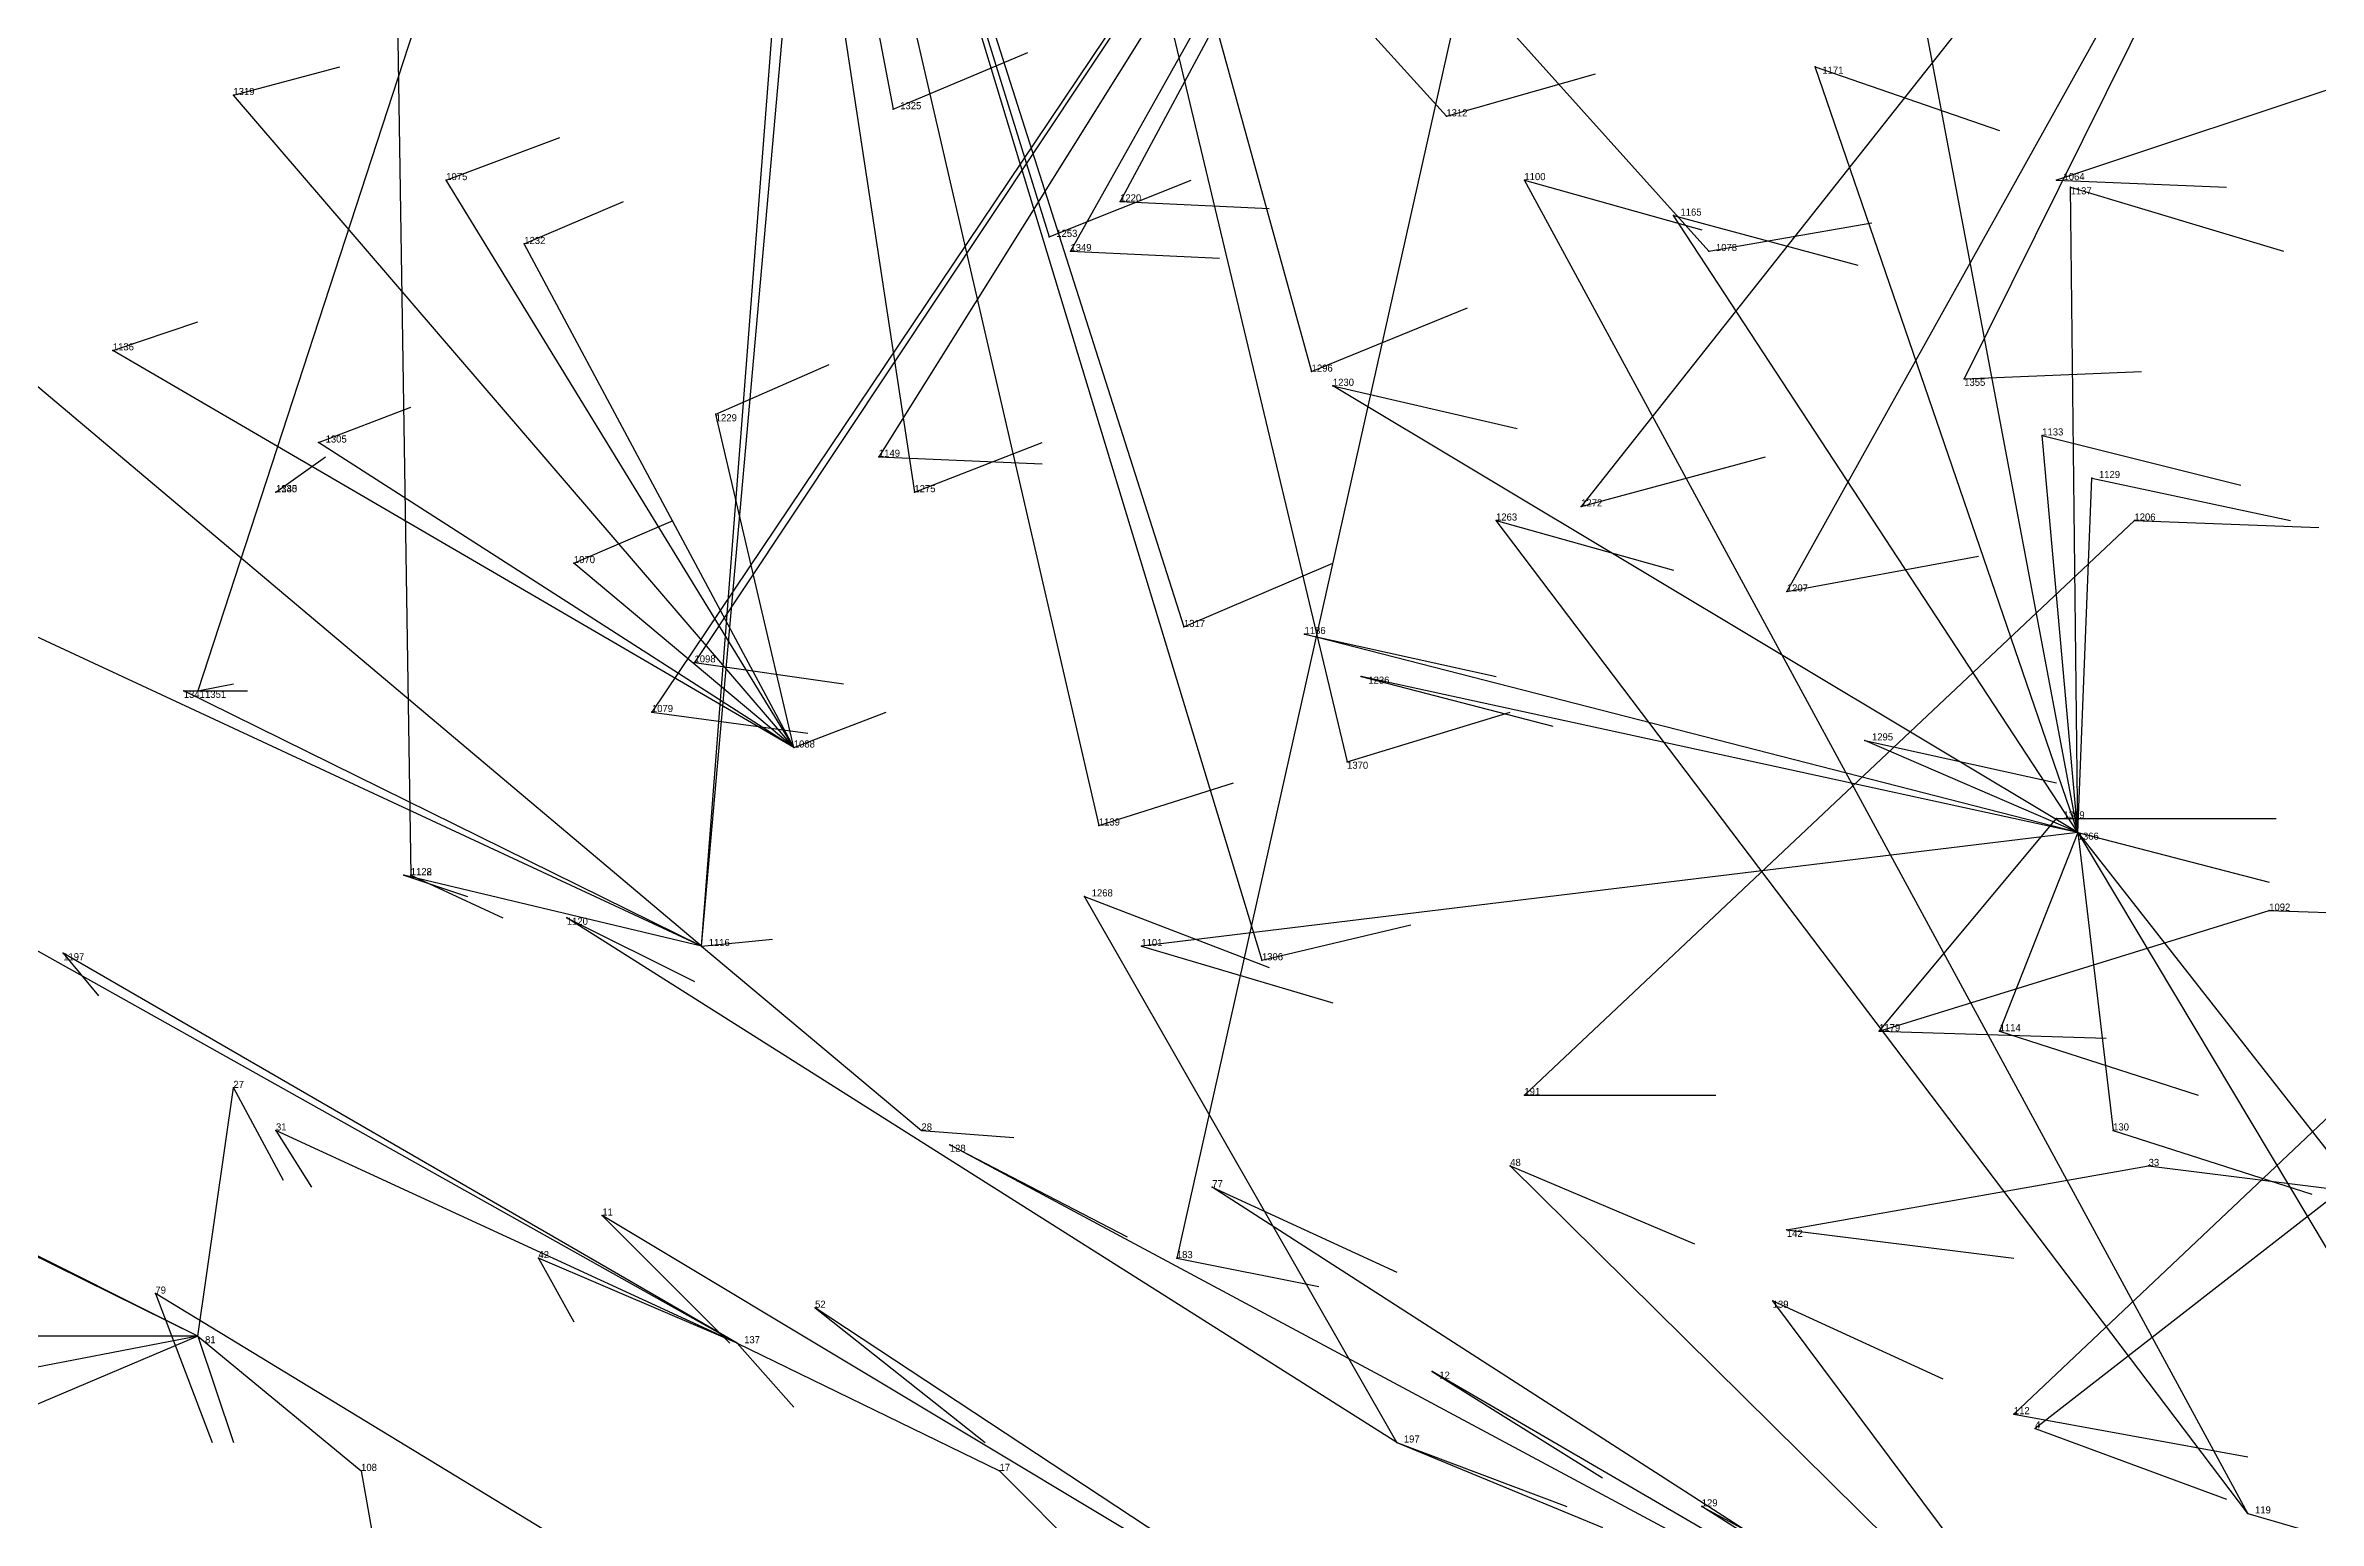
# Model space of a CAD drawing. Extents: x -747426.44 to -747424.45, y -964659.9 to -964657.28.
# Drawn here: x -747425.1135 to -747424.793, y -964658.206 to -964657.998 of the extents above; entities that cross this region are included whole.
import ezdxf

# ---------------------------------------------------------------- set-up
doc = ezdxf.new("R2010")
doc.units = 0
for name, color, linetype in [('Facilities', 3, 'CONTINUOUS'), ('Facilities_lines', 3, 'CONTINUOUS'), ('Normals', 1, 'CONTINUOUS'), ('Source_points', 5, 'CONTINUOUS'), ('Text', 3, 'CONTINUOUS')]:
    doc.layers.add(name, color=color, linetype=linetype)

msp = doc.modelspace()

# ---------------------------------------------------------------- linework, layer by layer
at = {"layer": 'Facilities', "color": 3}
for p in [(-747425.081, -964658.061, 137.152), (-747424.819, -964658.065, 137.265), (-747425.008, -964658.097, 137.319), (-747424.827, -964658.109, 137.081), (-747425.021, -964658.125, 137.33), (-747424.855, -964658.137, 137.277), (-747424.868, -964658.165, 137.288), (-747425.092, -964658.18, 137.327), (-747425.016, -964658.181, 137.324), (-747424.923, -964658.195, 137.314), (-747424.803, -964658.205, 137.07)]:
    msp.add_point(p, dxfattribs=at)
at = {"layer": 'Facilities_lines', "color": 3}
for p, q in [((-747425.068, -964657.726, 137.148), (-747425.062, -964658.115, 137.148)), ((-747424.995, -964657.827, 137.29), (-747424.935, -964658.044, 137.302)), ((-747424.995, -964657.827, 137.29), (-747424.93, -964658.099, 137.297)), ((-747425.057, -964657.852, 137.306), (-747424.916, -964658.008, 137.291)), ((-747425.02, -964657.87, 137.301), (-747424.972, -964658.025, 137.307)), ((-747425.02, -964657.87, 137.301), (-747424.965, -964658.108, 137.314)), ((-747425.02, -964657.87, 137.301), (-747424.991, -964658.061, 137.318)), ((-747425.02, -964657.87, 137.301), (-747424.942, -964658.127, 137.308)), ((-747425.02, -964657.87, 137.301), (-747424.953, -964658.08, 137.303)), ((-747425.02, -964657.87, 137.301), (-747424.879, -964658.027, 137.286)), ((-747425.02, -964657.87, 137.301), (-747424.994, -964658.007, 137.304)), ((-747424.891, -964657.888, 137.118), (-747425.028, -964658.092, 137.14)), ((-747424.891, -964657.888, 137.118), (-747425.022, -964658.085, 137.14)), ((-747424.891, -964657.888, 137.118), (-747424.996, -964658.056, 137.13)), ((-747424.891, -964657.888, 137.118), (-747424.969, -964658.027, 137.111)), ((-747424.891, -964657.888, 137.118), (-747424.962, -964658.02, 137.111)), ((-747424.891, -964657.888, 137.118), (-747424.954, -964658.169, 137.319)), ((-747425.03, -964657.899, 137.125), (-747425.092, -964658.089, 137.153)), ((-747424.776, -964657.91, 137.258), (-747424.897, -964658.063, 137.287)), ((-747424.776, -964657.91, 137.258), (-747424.868, -964658.075, 137.281)), ((-747424.776, -964657.91, 137.258), (-747424.843, -964658.045, 137.281)), ((-747425.021, -964658.125, 137.33), (-747425.006, -964657.931, 137.13)), ((-747425.021, -964658.125, 137.33), (-747425.005, -964657.945, 137.131)), ((-747424.827, -964658.109, 137.081), (-747424.853, -964657.971, 137.088)), ((-747424.776, -964657.999, 137.264), (-747424.83, -964658.017, 137.27)), ((-747424.827, -964658.109, 137.081), (-747424.864, -964658.001, 137.079)), ((-747425.008, -964658.097, 137.319), (-747425.087, -964658.005, 137.324)), ((-747425.021, -964658.125, 137.33), (-747425.148, -964658.018, 137.32)), ((-747425.008, -964658.097, 137.319), (-747425.057, -964658.017, 137.318)), ((-747424.803, -964658.205, 137.07), (-747424.905, -964658.017, 137.086)), ((-747424.827, -964658.109, 137.081), (-747424.828, -964658.018, 137.084)), ((-747424.827, -964658.109, 137.081), (-747424.884, -964658.022, 137.089)), ((-747425.008, -964658.097, 137.319), (-747425.046, -964658.026, 137.123)), ((-747425.008, -964658.097, 137.319), (-747425.104, -964658.041, 137.325)), ((-747424.827, -964658.109, 137.081), (-747424.932, -964658.046, 137.106)), ((-747424.644, -964658.046, 136.995), (-747424.833, -964658.193, 137.077)), ((-747425.008, -964658.097, 137.319), (-747425.019, -964658.05, 137.314)), ((-747425.008, -964658.097, 137.319), (-747425.075, -964658.054, 137.319)), ((-747424.827, -964658.109, 137.081), (-747424.832, -964658.053, 137.086)), ((-747425.081, -964658.061, 137.152), (-747425.081, -964658.061, 137.152)), ((-747424.827, -964658.109, 137.081), (-747424.825, -964658.059, 137.087)), ((-747424.803, -964658.205, 137.07), (-747424.909, -964658.065, 137.099)), ((-747424.819, -964658.065, 137.265), (-747424.905, -964658.146, 137.303)), ((-747425.008, -964658.097, 137.319), (-747425.039, -964658.071, 137.324)), ((-747425.021, -964658.125, 137.33), (-747425.122, -964658.078, 137.326)), ((-747424.827, -964658.109, 137.081), (-747424.936, -964658.081, 137.108)), ((-747424.827, -964658.109, 137.081), (-747424.928, -964658.087, 137.109)), ((-747425.021, -964658.125, 137.33), (-747425.094, -964658.089, 137.33)), ((-747424.827, -964658.109, 137.081), (-747424.857, -964658.096, 137.097)), ((-747424.743, -964658.103, 137.236), (-747424.836, -964658.191, 137.273)), ((-747425.016, -964658.181, 137.324), (-747425.148, -964658.107, 137.336)), ((-747424.827, -964658.109, 137.081), (-747424.959, -964658.125, 137.099)), ((-747424.855, -964658.137, 137.277), (-747424.83, -964658.107, 137.277)), ((-747424.827, -964658.109, 137.081), (-747424.838, -964658.137, 137.082)), ((-747424.827, -964658.109, 137.081), (-747424.769, -964658.183, 137.052)), ((-747424.827, -964658.109, 137.081), (-747424.822, -964658.151, 137.065)), ((-747424.827, -964658.109, 137.081), (-747424.766, -964658.211, 137.045)), ((-747425.021, -964658.125, 137.33), (-747425.063, -964658.115, 137.325)), ((-747424.923, -964658.195, 137.314), (-747424.967, -964658.118, 137.108)), ((-747424.923, -964658.195, 137.314), (-747425.04, -964658.121, 137.141)), ((-747424.855, -964658.137, 137.277), (-747424.8, -964658.12, 137.261)), ((-747425.021, -964658.125, 137.33), (-747424.99, -964658.151, 137.325)), ((-747425.016, -964658.181, 137.324), (-747425.111, -964658.126, 137.321)), ((-747425.092, -964658.18, 137.327), (-747425.165, -964658.144, 137.327)), ((-747425.092, -964658.18, 137.327), (-747425.087, -964658.145, 137.148)), ((-747425.016, -964658.181, 137.324), (-747425.081, -964658.151, 137.326)), ((-747424.82, -964658.242, 137.062), (-747424.986, -964658.153, 137.118)), ((-747424.82, -964658.242, 137.062), (-747424.907, -964658.156, 137.087)), ((-747424.868, -964658.165, 137.288), (-747424.817, -964658.156, 137.262)), ((-747424.82, -964658.242, 137.062), (-747424.949, -964658.159, 137.093)), ((-747425.092, -964658.18, 137.327), (-747425.128, -964658.162, 137.322)), ((-747424.935, -964658.223, 137.315), (-747425.035, -964658.163, 137.134)), ((-747425.016, -964658.181, 137.324), (-747425.044, -964658.169, 137.321)), ((-747424.996, -964658.236, 137.311), (-747425.098, -964658.174, 137.149)), ((-747424.873, -964658.263, 137.285), (-747425.005, -964658.176, 137.118)), ((-747424.82, -964658.242, 137.062), (-747424.87, -964658.175, 137.082)), ((-747425.092, -964658.18, 137.327), (-747425.222, -964658.235, 137.112)), ((-747425.092, -964658.18, 137.327), (-747425.183, -964658.18, 137.328)), ((-747425.092, -964658.18, 137.327), (-747425.154, -964658.192, 137.322)), ((-747425.092, -964658.18, 137.327), (-747425.069, -964658.199, 137.321)), ((-747425.016, -964658.181, 137.324), (-747424.979, -964658.199, 137.319)), ((-747424.82, -964658.242, 137.062), (-747424.918, -964658.185, 137.088)), ((-747424.923, -964658.195, 137.314), (-747424.894, -964658.207, 137.308)), ((-747424.82, -964658.242, 137.062), (-747424.88, -964658.204, 137.073))]:
    msp.add_line(p, q, dxfattribs=at)
at = {"layer": 'Normals', "color": 1}
for p, q in [((-747424.994, -964658.007, 137.304), (-747424.975, -964657.999, 137.402)), ((-747425.087, -964658.005, 137.324), (-747425.072, -964658.001, 137.423)), ((-747424.916, -964658.008, 137.291), (-747424.895, -964658.002, 137.389)), ((-747424.864, -964658.001, 137.079), (-747424.838, -964658.01, 137.175)), ((-747425.057, -964658.017, 137.318), (-747425.041, -964658.011, 137.417)), ((-747425.046, -964658.026, 137.123), (-747425.032, -964658.02, 137.222)), ((-747424.972, -964658.025, 137.307), (-747424.952, -964658.017, 137.405)), ((-747424.962, -964658.02, 137.111), (-747424.941, -964658.021, 137.209)), ((-747424.905, -964658.017, 137.086), (-747424.88, -964658.024, 137.183)), ((-747424.83, -964658.017, 137.27), (-747424.806, -964658.018, 137.367)), ((-747424.828, -964658.018, 137.084), (-747424.798, -964658.027, 137.179)), ((-747424.884, -964658.022, 137.089), (-747424.858, -964658.029, 137.185)), ((-747424.879, -964658.027, 137.286), (-747424.856, -964658.023, 137.383)), ((-747424.969, -964658.027, 137.111), (-747424.948, -964658.028, 137.209)), ((-747424.935, -964658.044, 137.302), (-747424.913, -964658.035, 137.399)), ((-747425.104, -964658.041, 137.325), (-747425.092, -964658.037, 137.424)), ((-747425.019, -964658.05, 137.314), (-747425.003, -964658.043, 137.412)), ((-747424.843, -964658.045, 137.281), (-747424.818, -964658.044, 137.378)), ((-747424.932, -964658.046, 137.106), (-747424.906, -964658.052, 137.202)), ((-747425.075, -964658.054, 137.319), (-747425.062, -964658.049, 137.418)), ((-747424.991, -964658.061, 137.318), (-747424.973, -964658.054, 137.416)), ((-747424.832, -964658.053, 137.086), (-747424.804, -964658.06, 137.182)), ((-747425.081, -964658.061, 137.152), (-747425.074, -964658.056, 137.252)), ((-747425.081, -964658.061, 137.152), (-747425.074, -964658.056, 137.252)), ((-747424.996, -964658.056, 137.13), (-747424.973, -964658.057, 137.227)), ((-747424.897, -964658.063, 137.287), (-747424.871, -964658.056, 137.383)), ((-747424.825, -964658.059, 137.087), (-747424.797, -964658.065, 137.183)), ((-747425.039, -964658.071, 137.324), (-747425.025, -964658.065, 137.423)), ((-747424.909, -964658.065, 137.099), (-747424.884, -964658.072, 137.196)), ((-747424.819, -964658.065, 137.265), (-747424.793, -964658.066, 137.361)), ((-747424.953, -964658.08, 137.303), (-747424.932, -964658.071, 137.4)), ((-747424.868, -964658.075, 137.281), (-747424.841, -964658.07, 137.377)), ((-747424.936, -964658.081, 137.108), (-747424.909, -964658.087, 137.204)), ((-747425.022, -964658.085, 137.14), (-747425.001, -964658.088, 137.238)), ((-747424.928, -964658.087, 137.109), (-747424.901, -964658.094, 137.205)), ((-747425.094, -964658.089, 137.33), (-747425.085, -964658.089, 137.43)), ((-747425.092, -964658.089, 137.153), (-747425.087, -964658.088, 137.253)), ((-747425.028, -964658.092, 137.14), (-747425.006, -964658.095, 137.237)), ((-747425.008, -964658.097, 137.319), (-747424.995, -964658.092, 137.418)), ((-747424.93, -964658.099, 137.297), (-747424.907, -964658.092, 137.394)), ((-747424.857, -964658.096, 137.097), (-747424.83, -964658.102, 137.193)), ((-747424.965, -964658.108, 137.314), (-747424.946, -964658.102, 137.412)), ((-747424.83, -964658.107, 137.277), (-747424.799, -964658.107, 137.372)), ((-747424.827, -964658.109, 137.081), (-747424.8, -964658.116, 137.177)), ((-747425.063, -964658.115, 137.325), (-747425.054, -964658.118, 137.425)), ((-747425.062, -964658.115, 137.148), (-747425.049, -964658.121, 137.247)), ((-747424.967, -964658.118, 137.108), (-747424.941, -964658.128, 137.204)), ((-747425.04, -964658.121, 137.141), (-747425.022, -964658.13, 137.239)), ((-747424.942, -964658.127, 137.308), (-747424.921, -964658.122, 137.406)), ((-747424.8, -964658.12, 137.261), (-747424.769, -964658.121, 137.356)), ((-747425.021, -964658.125, 137.33), (-747425.011, -964658.124, 137.43)), ((-747424.959, -964658.125, 137.099), (-747424.932, -964658.133, 137.195)), ((-747425.111, -964658.126, 137.321), (-747425.106, -964658.132, 137.421)), ((-747424.855, -964658.137, 137.277), (-747424.823, -964658.138, 137.372)), ((-747424.838, -964658.137, 137.082), (-747424.81, -964658.146, 137.178)), ((-747425.087, -964658.145, 137.148), (-747425.08, -964658.158, 137.247)), ((-747424.905, -964658.146, 137.303), (-747424.878, -964658.146, 137.399)), ((-747425.081, -964658.151, 137.326), (-747425.076, -964658.159, 137.426)), ((-747424.99, -964658.151, 137.325), (-747424.977, -964658.152, 137.424)), ((-747424.822, -964658.151, 137.065), (-747424.794, -964658.16, 137.161)), ((-747424.986, -964658.153, 137.118), (-747424.961, -964658.166, 137.214)), ((-747424.907, -964658.156, 137.087), (-747424.881, -964658.167, 137.183)), ((-747424.817, -964658.156, 137.262), (-747424.785, -964658.16, 137.357)), ((-747424.949, -964658.159, 137.093), (-747424.923, -964658.171, 137.189)), ((-747425.035, -964658.163, 137.134), (-747425.017, -964658.181, 137.231)), ((-747424.868, -964658.165, 137.288), (-747424.836, -964658.169, 137.383)), ((-747425.044, -964658.169, 137.321), (-747425.039, -964658.178, 137.42)), ((-747424.954, -964658.169, 137.319), (-747424.934, -964658.173, 137.417)), ((-747425.098, -964658.174, 137.149), (-747425.09, -964658.195, 137.246)), ((-747425.005, -964658.176, 137.118), (-747424.981, -964658.195, 137.213)), ((-747424.87, -964658.175, 137.082), (-747424.846, -964658.186, 137.178)), ((-747425.092, -964658.18, 137.327), (-747425.087, -964658.195, 137.426)), ((-747425.016, -964658.181, 137.324), (-747425.008, -964658.19, 137.423)), ((-747424.918, -964658.185, 137.088), (-747424.894, -964658.2, 137.184)), ((-747424.836, -964658.191, 137.273), (-747424.803, -964658.197, 137.367)), ((-747424.833, -964658.193, 137.077), (-747424.806, -964658.203, 137.173)), ((-747424.923, -964658.195, 137.314), (-747424.899, -964658.204, 137.411)), ((-747425.069, -964658.199, 137.321), (-747425.066, -964658.216, 137.419)), ((-747424.979, -964658.199, 137.319), (-747424.967, -964658.211, 137.418)), ((-747424.88, -964658.204, 137.073), (-747424.856, -964658.217, 137.169)), ((-747424.803, -964658.205, 137.07), (-747424.779, -964658.212, 137.167))]:
    msp.add_line(p, q, dxfattribs=at)
at = {"layer": 'Source_points', "color": 5}
for p in [(-747424.864, -964658.001, 137.079), (-747425.087, -964658.005, 137.324), (-747424.994, -964658.007, 137.304), (-747424.916, -964658.008, 137.291), (-747425.057, -964658.017, 137.318), (-747424.962, -964658.02, 137.111), (-747424.905, -964658.017, 137.086), (-747424.83, -964658.017, 137.27), (-747424.828, -964658.018, 137.084), (-747424.884, -964658.022, 137.089), (-747425.046, -964658.026, 137.123), (-747424.972, -964658.025, 137.307), (-747424.969, -964658.027, 137.111), (-747424.879, -964658.027, 137.286), (-747425.104, -964658.041, 137.325), (-747424.935, -964658.044, 137.302), (-747424.843, -964658.045, 137.281), (-747424.932, -964658.046, 137.106), (-747425.019, -964658.05, 137.314), (-747425.075, -964658.054, 137.319), (-747424.832, -964658.053, 137.086), (-747424.996, -964658.056, 137.13), (-747425.081, -964658.061, 137.152), (-747424.991, -964658.061, 137.318), (-747424.825, -964658.059, 137.087), (-747424.897, -964658.063, 137.287), (-747424.909, -964658.065, 137.099), (-747425.039, -964658.071, 137.324), (-747424.868, -964658.075, 137.281), (-747424.953, -964658.08, 137.303), (-747424.936, -964658.081, 137.108), (-747425.022, -964658.085, 137.14), (-747424.928, -964658.087, 137.109), (-747425.094, -964658.089, 137.33), (-747425.092, -964658.089, 137.153), (-747425.028, -964658.092, 137.14), (-747424.857, -964658.096, 137.097), (-747424.93, -964658.099, 137.297), (-747424.965, -964658.108, 137.314), (-747424.83, -964658.107, 137.277), (-747425.063, -964658.115, 137.325), (-747425.062, -964658.115, 137.148), (-747424.967, -964658.118, 137.108), (-747425.04, -964658.121, 137.141), (-747424.8, -964658.12, 137.261), (-747424.959, -964658.125, 137.099), (-747425.111, -964658.126, 137.321), (-747424.942, -964658.127, 137.308), (-747424.838, -964658.137, 137.082), (-747425.087, -964658.145, 137.148), (-747424.905, -964658.146, 137.303), (-747425.081, -964658.151, 137.326), (-747424.99, -964658.151, 137.325), (-747424.822, -964658.151, 137.065), (-747424.986, -964658.153, 137.118), (-747424.907, -964658.156, 137.087), (-747424.817, -964658.156, 137.262), (-747424.949, -964658.159, 137.093), (-747425.035, -964658.163, 137.134), (-747425.044, -964658.169, 137.321), (-747424.954, -964658.169, 137.319), (-747425.098, -964658.174, 137.149), (-747425.005, -964658.176, 137.118), (-747424.87, -964658.175, 137.082), (-747424.918, -964658.185, 137.088), (-747424.836, -964658.191, 137.273), (-747424.833, -964658.193, 137.077), (-747425.069, -964658.199, 137.321), (-747424.979, -964658.199, 137.319), (-747424.88, -964658.204, 137.073)]:
    msp.add_point(p, dxfattribs=at)

# ---------------------------------------------------------------- texts
at = {"layer": 'Text', "color": 3}
for s, p in [('1319', (-747425.087, -964658.005, 137.324)), ('1171', (-747424.863, -964658.002, 137.079)), ('1325', (-747424.993, -964658.007, 137.304)), ('1312', (-747424.916, -964658.008, 137.291)), ('1075', (-747425.057, -964658.017, 137.318)), ('1100', (-747424.905, -964658.017, 137.086)), ('1064', (-747424.829, -964658.017, 137.27)), ('1220', (-747424.962, -964658.02, 137.111)), ('1137', (-747424.828, -964658.019, 137.084)), ('1165', (-747424.883, -964658.022, 137.089)), ('1232', (-747425.046, -964658.026, 137.123)), ('1253', (-747424.971, -964658.025, 137.307)), ('1349', (-747424.969, -964658.027, 137.111)), ('1078', (-747424.878, -964658.027, 137.286)), ('1136', (-747425.104, -964658.041, 137.325)), ('1296', (-747424.935, -964658.044, 137.302)), ('1230', (-747424.932, -964658.046, 137.106)), ('1355', (-747424.843, -964658.046, 137.281)), ('1229', (-747425.019, -964658.051, 137.314)), ('1133', (-747424.832, -964658.053, 137.086)), ('1305', (-747425.074, -964658.054, 137.319)), ('1149', (-747424.996, -964658.056, 137.13)), ('1129', (-747424.824, -964658.059, 137.087)), ('1330', (-747425.081, -964658.061, 137.152)), ('1145', (-747425.081, -964658.061, 137.152)), ('1275', (-747424.991, -964658.061, 137.318)), ('1263', (-747424.909, -964658.065, 137.099)), ('1272', (-747424.897, -964658.063, 137.287)), ('1206', (-747424.819, -964658.065, 137.265)), ('1070', (-747425.039, -964658.071, 137.324)), ('1207', (-747424.868, -964658.075, 137.281)), ('1317', (-747424.953, -964658.08, 137.303)), ('1186', (-747424.936, -964658.081, 137.108)), ('1098', (-747425.022, -964658.085, 137.14)), ('1236', (-747424.927, -964658.088, 137.109)), ('1341', (-747425.094, -964658.09, 137.33)), ('1351', (-747425.091, -964658.09, 137.153)), ('1079', (-747425.028, -964658.092, 137.14)), ('1088', (-747425.008, -964658.097, 137.319)), ('1295', (-747424.856, -964658.096, 137.097)), ('1370', (-747424.93, -964658.1, 137.297)), ('1309', (-747424.829, -964658.107, 137.277)), ('1139', (-747424.965, -964658.108, 137.314)), ('1366', (-747424.827, -964658.11, 137.081)), ('1128', (-747425.062, -964658.115, 137.148)), ('1122', (-747425.062, -964658.115, 137.325)), ('1268', (-747424.966, -964658.118, 137.108)), ('1092', (-747424.8, -964658.12, 137.261)), ('1120', (-747425.04, -964658.122, 137.141)), ('1116', (-747425.02, -964658.125, 137.33)), ('1101', (-747424.959, -964658.125, 137.099)), ('1197', (-747425.111, -964658.127, 137.321)), ('1306', (-747424.942, -964658.127, 137.308)), ('1179', (-747424.855, -964658.137, 137.277)), ('1114', (-747424.838, -964658.137, 137.082)), ('27', (-747425.087, -964658.145, 137.148)), ('191', (-747424.905, -964658.146, 137.303)), ('31', (-747425.081, -964658.151, 137.326)), ('28', (-747424.99, -964658.151, 137.325)), ('130', (-747424.822, -964658.151, 137.065)), ('128', (-747424.986, -964658.154, 137.118)), ('48', (-747424.907, -964658.156, 137.087)), ('33', (-747424.817, -964658.156, 137.262)), ('77', (-747424.949, -964658.159, 137.093)), ('11', (-747425.035, -964658.163, 137.134)), ('142', (-747424.868, -964658.166, 137.288)), ('42', (-747425.044, -964658.169, 137.321)), ('183', (-747424.954, -964658.169, 137.319)), ('79', (-747425.098, -964658.174, 137.149)), ('52', (-747425.005, -964658.176, 137.118)), ('139', (-747424.87, -964658.176, 137.082)), ('81', (-747425.091, -964658.181, 137.327)), ('137', (-747425.015, -964658.181, 137.324)), ('12', (-747424.917, -964658.186, 137.088)), ('112', (-747424.836, -964658.191, 137.273)), ('4', (-747424.833, -964658.193, 137.077)), ('197', (-747424.922, -964658.195, 137.314)), ('108', (-747425.069, -964658.199, 137.321)), ('17', (-747424.979, -964658.199, 137.319)), ('129', (-747424.88, -964658.204, 137.073)), ('119', (-747424.802, -964658.205, 137.07))]:
    msp.add_text(s, height=0.001, dxfattribs=at).set_placement(p)

doc.saveas('drawing.dxf')
